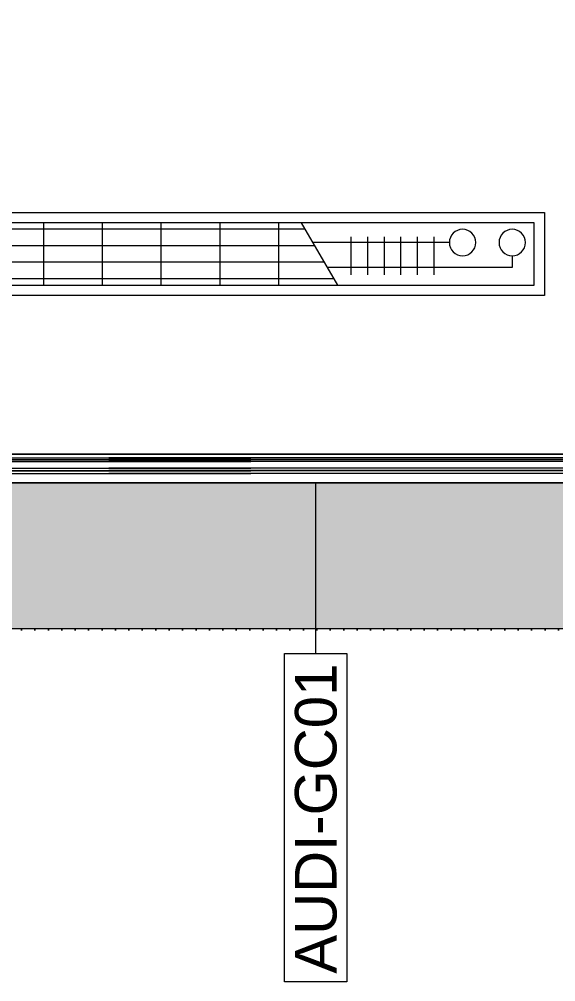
# Model space of a CAD drawing. Extents: x -2598 to 23780, y 0 to 8114.
# Drawn here: x 2396.3 to 2525.2, y 200.1 to 431.4 of the extents above; entities that cross this region are included whole.
import ezdxf
from ezdxf.enums import TextEntityAlignment as Align

# ---------------------------------------------------------------- set-up
doc = ezdxf.new("R2010")
doc.units = 0
doc.header["$LTSCALE"] = 25
doc.header["$MEASUREMENT"] = 0
doc.linetypes.add('DOT2', pattern=[0.125, 0, -0.125])
doc.layers.get('0').update_dxf_attribs({"color": 9, "lineweight": 9})
for name, color, linetype, lineweight in [('06D', 9, 'Continuous', 9), ('09', 9, 'Continuous', 9), ('10', 9, 'Continuous', 9), ('15', 9, 'Continuous', 9), ('20', 9, 'DOT2', 9), ('22', 8, 'Continuous', 9), ('32', 9, 'Continuous', 9), ('40', 9, 'Continuous', 9), ('40B', 9, 'Continuous', 9)]:
    doc.layers.add(name, color=color, linetype=linetype, lineweight=lineweight)
doc.styles.add('Arial', font='arial.ttf', dxfattribs={"height": 2.5})

# ---------------------------------------------------------------- blocks, each defined once
blk = doc.blocks.new('p-konvektor_audi')
for p, q in [((250, 89.48), (0, 89.47)), ((250, 89.47), (0, 89.48)), ((0, 89.48), (0, 69.47)), ((250, 69.47), (250, 89.47)), ((16.61, 71.95), (16.6, 86.99)), ((30.73, 71.95), (30.72, 86.99)), ((44.85, 71.95), (44.84, 86.99)), ((58.96, 71.95), (58.96, 86.99)), ((73.08, 71.95), (73.08, 86.99)), ((87.2, 71.95), (87.2, 86.99)), ((101.32, 71.95), (101.32, 86.99)), ((115.44, 71.95), (115.44, 86.99)), ((129.56, 71.95), (129.56, 86.99)), ((143.68, 71.95), (143.68, 86.98)), ((157.8, 71.95), (157.8, 86.98)), ((171.92, 71.94), (171.92, 86.98)), ((186.04, 71.94), (186.04, 86.98)), ((191.48, 71.95), (200.19, 86.99)), ((199.29, 85.44), (2.49, 85.42)), ((203.55, 84.5), (203.55, 75.36)), ((207.52, 84.5), (207.52, 75.36)), ((211.5, 84.5), (211.5, 75.36)), ((215.48, 84.5), (215.48, 75.36)), ((219.45, 84.5), (219.45, 75.36)), ((223.43, 84.5), (223.43, 75.36)), ((196.99, 81.46), (2.49, 81.45)), ((242.21, 82.69), (197.7, 82.69)), ((242.21, 79.91), (242.21, 82.69)), ((194.68, 77.48), (2.49, 77.47)), ((227.1, 76.72), (194.25, 76.73)), ((192.38, 73.51), (2.49, 73.49)), ((0, 69.47), (250, 69.47))]:
    blk.add_line(p, q)
for points in [[(250, 89.47), (0, 89.47), (0, 69.47), (250, 69.47)], [(247.51, 86.99), (247.51, 71.95), (2.49, 71.95), (2.49, 86.99)]]:
    blk.add_lwpolyline(points, close=True)
for centre in [(230.28, 76.72), (242.21, 76.72)]:
    blk.add_circle(centre, 3.18)
blk = doc.blocks.new('0_wallno')
blk.add_lwpolyline([(-7.84, 1.5), (7.942, 1.5), (7.942, -1.5), (-7.84, -1.5)], close=True)
blk.add_lwpolyline([(7.942, 0), (16.132, 0)])
at = {"style": 'Arial'}
blk.add_attdef('GENISLIK', text='', height=2, dxfattribs=at).set_placement((8.442, 0), align=Align.BOTTOM_LEFT)
blk.add_attdef('DUVARNO', text='', height=2, dxfattribs=at).set_placement((0, 0), align=Align.MIDDLE_CENTER)
blk.add_attdef('YUKSEKLIK', text='', height=2, dxfattribs=at).set_placement((8.442, -0.5), align=Align.TOP_LEFT)
blk = doc.blocks.new('*U457')
at = {"layer": '15'}
for p, q in [((-1.47, -18.95), (-204.74, -18.95)), ((-1.47, -19.35), (-204.74, -19.35)), ((-1.47, -19.42), (-204.74, -19.42)), ((-1.47, -19.82), (-204.74, -19.82)), ((1.47, -18.95), (62.7, -18.95)), ((1.47, -19.35), (62.7, -19.35)), ((1.47, -19.42), (62.7, -19.42)), ((1.47, -19.82), (62.7, -19.82)), ((-1.47, -21.42), (-204.74, -21.42)), ((-1.47, -22.02), (-204.74, -22.02)), ((-1.47, -22.1), (-204.74, -22.1)), ((-1.47, -22.7), (-204.74, -22.7)), ((1.47, -21.42), (62.7, -21.42)), ((1.47, -22.02), (62.7, -22.02)), ((1.47, -22.1), (62.7, -22.1)), ((1.47, -22.7), (62.7, -22.7))]:
    blk.add_line(p, q, dxfattribs=at)
blk = doc.blocks.new('p-zemin kat')
at = {"layer": '09'}
h = blk.add_hatch(dxfattribs=at)
h.set_pattern_fill('SQUARE', color=252, scale=20, style=0)
h.paths.add_polyline_path([(1719.56, 285), (3319.5, 285), (3319.5, 320), (1719.67, 320)])
at = {"layer": '06D'}
for points in [[(3319.5, 326.92), (1724.23, 326.92)], [(1719.67, 320), (3319.5, 320)]]:
    blk.add_lwpolyline(points, dxfattribs=at)
blk.add_lwpolyline([(1719.56, 285), (3319.5, 285), (3319.5, 320), (1719.67, 320)], close=True, dxfattribs=at)
at = {"layer": '20'}
blk.add_lwpolyline([(1719.56, 284.7), (4822.79, 284.7), (4822.79, 2034.32)], dxfattribs=at)
at = {"layer": '40'}
blk.add_lwpolyline([(1851.16, 326.92), (3319.5, 326.92), (3319.5, 343), (3280.52, 343), (3280.5, 427), (3319.5, 427), (3319.5, 570), (4025.5, 570), (4025.5, 427), (4064.5, 427), (4064.5, 343), (3980.5, 343), (3980.5, 326.92), (4680.5, 326.92), (4680.5, 427), (4780.58, 427), (4780.58, 1901.49, 0.054196), (4273.07, 1999.31), (4278.59, 2070.68, 0.306949), (1935.27, 740.05), (1999.45, 708.36, 0.043245), (1856.49, 345)], format="xyb", close=True, dxfattribs=at)
at = {"layer": '40B'}
blk.add_lwpolyline([(3364.5, 343), (3319.5, 343), (3319.5, 320), (1719.67, 320), (1719.67, 326.92), (1719.56, 328.25, -0.047611), (1885.58, 764.59), (1935.27, 740.05, -0.306949), (4278.59, 2070.68), (4283.12, 2125.91, -0.05155), (4780.05, 2034.32), (4787.5, 2034.32), (4787.5, 320), (4025.5, 320), (4025.5, 570), (3319.5, 570), (3319.5, 427), (3364.5, 427), (3364.5, 343)], format="xyb", close=True, dxfattribs=at)
at = {"layer": '10'}
for p in [(2389.17, 345), (2622.5, 345)]:
    blk.add_blockref('*U457', p, dxfattribs=at)

msp = doc.modelspace()

# ---------------------------------------------------------------- block references
at = {"layer": '10'}
msp.add_blockref('p-zemin kat', (0, 0), dxfattribs=at)
at = {"layer": '22'}
ref = msp.add_blockref('0_wallno', (2467.5, 239.34), dxfattribs=dict(at, xscale=5, yscale=5, zscale=5, rotation=90))
ref.add_attrib('DUVARNO', 'AUDI-GC01', dxfattribs={"layer": '0', "height": 10, "rotation": 90, "style": 'Arial'}).set_placement((2467.5, 239.34), align=Align.MIDDLE_CENTER)
at = {"layer": '32', "xscale": -1, "rotation": 180}
msp.add_blockref('p-konvektor_audi', (2272.5, 454.48), dxfattribs=at)

doc.saveas('drawing.dxf')
